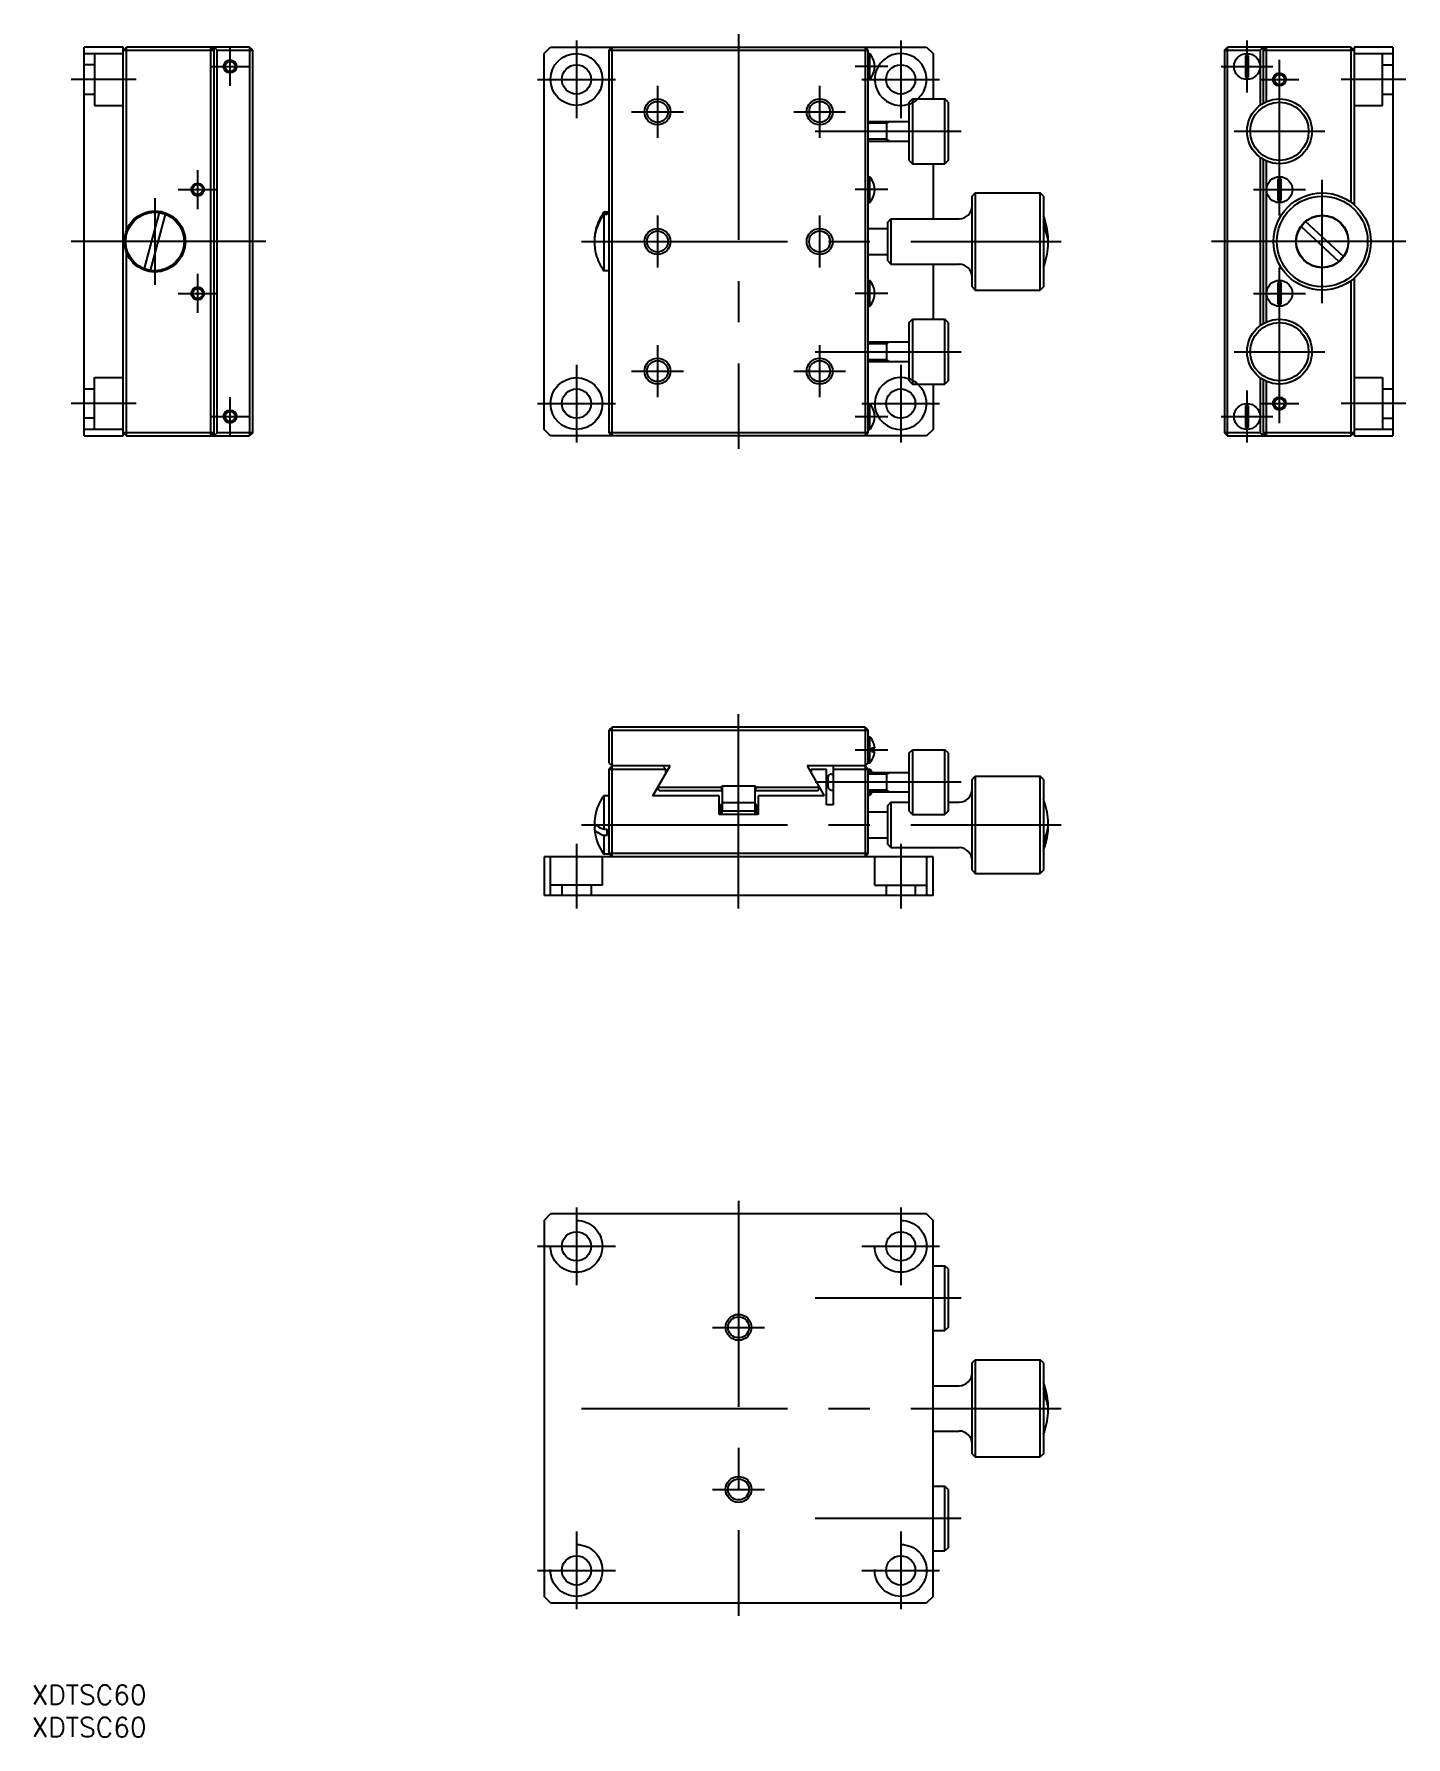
# Model space of a CAD drawing. Extents: x -109 to 103, y -130 to 133.
import ezdxf

# ---------------------------------------------------------------- set-up
doc = ezdxf.new("R2010")
doc.units = 0
doc.linetypes.add('CENTER', pattern=[50.8, 31.75, -6.35, 6.35, -6.35])
doc.linetypes.add('DASHED', pattern=[19.05, 12.7, -6.35])
doc.layers.get('0').update_dxf_attribs({"linetype": 'CONTINUOUS'})
doc.layers.add('CENTER', color=1, linetype='CENTER')
doc.styles.get("Standard").update_dxf_attribs({"font": 'txt.shx', "height": 3, "bigfont": 'bigfont.shx'})

msp = doc.modelspace()

# ---------------------------------------------------------------- linework, layer by layer
at = {"color": 7, "linetype": 'CONTINUOUS'}
for p, q in [((-94.9, 130.9), (-100.9, 130.9)), ((-100.9, 70.9), (-100.9, 130.9)), ((-100.9, 129.9), (-94.9, 129.9)), ((-94.9, 70.9), (-94.9, 130.9)), ((-94.9, 130.4), (-94.4, 130.9)), ((-94.9, 130.4), (-80.9, 130.4)), ((-94.4, 102.55), (-94.4, 130.9)), ((-75.4, 130.9), (-94.4, 130.9)), ((-81.4, 130.9), (-81.4, 70.9)), ((-80.9, 130.4), (-81.4, 130.9)), ((-80.4, 130.4), (-80.9, 130.9)), ((-80.9, 130.9), (-80.9, 70.9)), ((-80.4, 130.4), (-74.9, 130.4)), ((-80.4, 71.4), (-80.4, 130.4)), ((-74.9, 130.4), (-75.4, 130.9)), ((-75.4, 130.9), (-75.4, 70.9)), ((-74.9, 71.4), (-74.9, 130.4)), ((-30, 129.9), (-29, 130.9)), ((-30, 71.9), (-30, 129.9)), ((-29, 130.9), (29, 130.9)), ((-19.5, 130.9), (-20, 130.4)), ((-20, 130.4), (20, 130.4)), ((-20, 130.4), (-20, 71.4)), ((-19.5, 70.9), (-19.5, 130.9)), ((20, 130.4), (19.5, 130.9)), ((19.5, 130.9), (19.5, 70.9)), ((20, 71.4), (20, 130.4)), ((20, 129.9), (20.24, 129.9)), ((20.24, 125.9), (20.24, 129.9)), ((20.5, 129.56), (20.5, 129.54)), ((29, 130.9), (30, 129.9)), ((30, 129.9), (30, 122.9)), ((74.9, 130.4), (75.4, 130.9)), ((74.9, 130.4), (74.9, 71.4)), ((74.9, 130.4), (80.4, 130.4)), ((94.4, 130.9), (75.4, 130.9)), ((75.4, 70.9), (75.4, 130.9)), ((78.15, 129.54), (78.15, 126.26)), ((78.65, 126.26), (78.65, 129.54)), ((80.9, 130.9), (80.4, 130.4)), ((80.4, 130.4), (80.4, 121.9)), ((80.9, 130.9), (80.9, 122.23)), ((81.4, 130.9), (80.9, 130.4)), ((80.9, 130.4), (94.9, 130.4)), ((81.4, 122.48), (81.4, 130.9)), ((94.4, 130.9), (94.4, 106.97)), ((94.9, 130.4), (94.4, 130.9)), ((100.9, 130.9), (94.9, 130.9)), ((94.9, 130.9), (94.9, 106.58)), ((94.9, 129.9), (100.9, 129.9)), ((100.9, 130.9), (100.9, 70.9)), ((20.5, 126.26), (20.5, 126.24)), ((20, 125.9), (20.24, 125.9)), ((26.3, 122.4), (26.8, 122.9)), ((26.3, 113.4), (26.3, 122.4)), ((26.8, 122.9), (26.8, 112.9)), ((26.8, 122.9), (31.8, 122.9)), ((31.8, 112.9), (31.8, 122.9)), ((32.3, 122.4), (31.8, 122.9)), ((32.3, 122.4), (32.3, 113.4)), ((20, 119.4), (26.3, 119.4)), ((22.8, 119.4), (22.8, 116.4)), ((20, 116.4), (26.3, 116.4)), ((26.3, 113.4), (26.8, 112.9)), ((32.3, 113.4), (31.8, 112.9)), ((80.4, 113.9), (80.4, 87.9)), ((80.9, 113.57), (80.9, 88.23)), ((81.4, 88.48), (81.4, 113.32)), ((20, 110.9), (20.24, 110.9)), ((20.24, 106.9), (20.24, 110.9)), ((20.5, 110.56), (20.5, 110.54)), ((26.8, 112.9), (31.8, 112.9)), ((30, 112.9), (30, 104.4)), ((83.15, 110.54), (83.15, 107.26)), ((83.65, 107.26), (83.65, 110.54)), ((36, 107.9), (36.5, 108.4)), ((36, 93.9), (36, 107.9)), ((36.5, 108.4), (36.5, 93.4)), ((36.5, 108.4), (46.5, 108.4)), ((46.5, 93.4), (46.5, 108.4)), ((47, 107.9), (46.5, 108.4)), ((47, 107.9), (47, 93.9)), ((-89.34, 105.35), (-91.63, 96.71)), ((-90.66, 96.45), (-88.37, 105.09)), ((-20.75, 105.4), (-20.75, 105.35)), ((-20, 105.4), (-20.75, 105.4)), ((-20.75, 105.35), (-20.25, 105.35)), ((-20.25, 105.09), (-20.75, 105.09)), ((-20.75, 105.09), (-20.75, 96.4)), ((-20.25, 105.09), (-20.25, 105.35)), ((20, 106.9), (20.24, 106.9)), ((20.5, 107.26), (20.5, 107.24)), ((20, 102.9), (23, 102.9)), ((23, 103.9), (23.5, 104.4)), ((23, 97.9), (23, 103.9)), ((23.5, 104.4), (23.5, 97.4)), ((23.5, 104.4), (34, 104.4)), ((86.74, 103.22), (92.58, 97.84)), ((93.26, 98.58), (87.42, 103.96)), ((-94.4, 70.9), (-94.4, 99.25)), ((20, 98.9), (23, 98.9)), ((23, 97.9), (23.5, 97.4)), ((23.5, 97.4), (34, 97.4)), ((30, 97.4), (30, 88.9)), ((-20, 96.4), (-20.75, 96.4)), ((20, 94.9), (20.24, 94.9)), ((20.24, 90.9), (20.24, 94.9)), ((94.4, 94.83), (94.4, 70.9)), ((94.9, 95.22), (94.9, 70.9)), ((20.5, 94.56), (20.5, 94.54)), ((36, 93.9), (36.5, 93.4)), ((36.5, 93.4), (46.5, 93.4)), ((47, 93.9), (46.5, 93.4)), ((83.15, 94.54), (83.15, 91.26)), ((83.65, 91.26), (83.65, 94.54)), ((20, 90.9), (20.24, 90.9)), ((20.5, 91.26), (20.5, 91.24)), ((26.3, 88.4), (26.8, 88.9)), ((26.3, 79.4), (26.3, 88.4)), ((26.8, 88.9), (26.8, 78.9)), ((26.8, 88.9), (31.8, 88.9)), ((31.8, 78.9), (31.8, 88.9)), ((32.3, 88.4), (31.8, 88.9)), ((32.3, 88.4), (32.3, 79.4)), ((20, 85.4), (26.3, 85.4)), ((22.8, 85.4), (22.8, 82.4)), ((20, 82.4), (26.3, 82.4)), ((26.3, 79.4), (26.8, 78.9)), ((26.8, 78.9), (31.8, 78.9)), ((30, 78.9), (30, 71.9)), ((32.3, 79.4), (31.8, 78.9)), ((80.4, 79.9), (80.4, 71.4)), ((80.9, 79.57), (80.9, 70.9)), ((81.4, 70.9), (81.4, 79.32)), ((20, 75.9), (20.24, 75.9)), ((20.24, 71.9), (20.24, 75.9)), ((20.5, 75.56), (20.5, 75.54)), ((78.15, 75.54), (78.15, 72.26)), ((78.65, 72.26), (78.65, 75.54)), ((-94.9, 71.9), (-100.9, 71.9)), ((-94.9, 71.4), (-94.4, 70.9)), ((-80.9, 71.4), (-94.9, 71.4)), ((-81.4, 70.9), (-80.9, 71.4)), ((-80.4, 71.4), (-80.9, 70.9)), ((-74.9, 71.4), (-80.4, 71.4)), ((-74.9, 71.4), (-75.4, 70.9)), ((-29, 70.9), (-30, 71.9)), ((20, 71.4), (-20, 71.4)), ((-20, 71.4), (-19.5, 70.9)), ((19.5, 70.9), (20, 71.4)), ((20, 71.9), (20.24, 71.9)), ((20.5, 72.26), (20.5, 72.24)), ((30, 71.9), (29, 70.9)), ((74.9, 71.4), (75.4, 70.9)), ((80.4, 71.4), (74.9, 71.4)), ((80.9, 70.9), (80.4, 71.4)), ((94.9, 71.4), (80.9, 71.4)), ((81.4, 70.9), (80.9, 71.4)), ((94.4, 70.9), (94.9, 71.4)), ((100.9, 71.9), (94.9, 71.9)), ((-100.9, 70.9), (-94.9, 70.9)), ((-94.4, 70.9), (-75.4, 70.9)), ((29, 70.9), (-29, 70.9)), ((75.4, 70.9), (94.4, 70.9)), ((94.9, 70.9), (100.9, 70.9)), ((-19.5, 26), (-20, 25.5)), ((-20, 25.5), (20, 25.5)), ((-20, 25.5), (-20, 20.5)), ((-19.5, 6), (-19.5, 26)), ((19.5, 26), (-19.5, 26)), ((19.5, 26), (20, 25.5)), ((19.5, 26), (19.5, 6)), ((20, 20.5), (20, 25.5)), ((20, 24.5), (20.24, 24.5)), ((20.24, 20.5), (20.24, 24.5)), ((20.99, 22.75), (20.5, 22.75)), ((20.5, 22.75), (20.5, 22.25)), ((20.5, 22.25), (20.99, 22.25)), ((26.3, 22), (26.8, 22.5)), ((26.3, 13), (26.3, 22)), ((26.8, 22.5), (26.8, 12.5)), ((26.8, 22.5), (31.8, 22.5)), ((31.8, 12.5), (31.8, 22.5)), ((32.3, 22), (31.8, 22.5)), ((32.3, 22), (32.3, 13)), ((-20, 20.5), (-19.5, 20)), ((-19.5, 20), (-20, 19.5)), ((-20, 19.5), (-20, 6.5)), ((-20, 19.5), (-11.2, 19.5)), ((-10.56, 20), (-19.5, 20)), ((-13.21, 15.4), (-10.56, 20)), ((-11.2, 19.5), (-11.7, 20)), ((-11.2, 18.88), (-11.2, 19.5)), ((10.56, 20), (13.21, 15.4)), ((19.5, 20), (10.56, 20)), ((11.2, 19.5), (13.56, 19.5)), ((11.2, 19.5), (11.2, 18.88)), ((13.56, 14), (13.56, 19.5)), ((14.3, 18.75), (14.56, 18.75)), ((14.56, 20), (14.56, 14)), ((14.56, 19.5), (20.24, 19.5)), ((19.5, 20), (20, 20.5)), ((20, 19.5), (19.5, 20)), ((20, 20.5), (20.24, 20.5)), ((20, 6.5), (20, 19.5)), ((20, 19), (26.3, 19)), ((20.24, 19), (20.24, 19.5)), ((22.8, 19), (22.8, 16)), ((36, 17.9), (36.5, 18.4)), ((36.5, 18.4), (36.5, 3.4)), ((36.5, 18.4), (46.5, 18.4)), ((46.5, 3.4), (46.5, 18.4)), ((47, 17.9), (46.5, 18.4)), ((-12.25, 16.2), (-12.5, 16.63)), ((-2.6, 16.7), (-12.46, 16.7)), ((-12.25, 16.2), (-2.6, 16.2)), ((2.6, 16.9), (-2.6, 16.9)), ((-2.6, 16.2), (-2.6, 16.9)), ((-2.5, 13.1), (-2.5, 16.9)), ((2.5, 16.9), (2.5, 13.1)), ((2.6, 16.9), (2.6, 16.2)), ((12.46, 16.7), (2.6, 16.7)), ((2.6, 16.2), (12.25, 16.2)), ((12.25, 16.2), (12.5, 16.63)), ((13.8, 16.75), (13.8, 18.25)), ((14.3, 16.25), (14.56, 16.25)), ((20, 16), (26.3, 16)), ((20.24, 15.5), (20.24, 16)), ((36, 3.9), (36, 17.9)), ((47, 17.9), (47, 3.9)), ((-20.75, 15.4), (-20.75, 10.24)), ((-20, 15.4), (-20.75, 15.4)), ((-3, 15.4), (-13.21, 15.4)), ((-3, 12.5), (-3, 15.4)), ((-2.75, 14), (-2.55, 14.2)), ((-2.75, 12.5), (-2.75, 14)), ((-2.55, 12.5), (-2.55, 14.2)), ((-2.55, 14.2), (-2.5, 14.2)), ((2.5, 14.3), (-2.5, 14.3)), ((2.5, 14.2), (2.55, 14.2)), ((2.55, 12.5), (2.55, 14.2)), ((2.75, 14), (2.55, 14.2)), ((2.75, 12.5), (2.75, 14)), ((2.75, 13.9), (3, 13.9)), ((3, 15.4), (3, 12.5)), ((13.21, 15.4), (3, 15.4)), ((14.56, 14), (13.56, 14)), ((20, 15.5), (20.24, 15.5)), ((23, 13.9), (23.5, 14.4)), ((23, 7.9), (23, 13.9)), ((23.5, 14.4), (23.5, 7.4)), ((23.5, 14.4), (26.3, 14.4)), ((32.3, 14.4), (34, 14.4)), ((-3, 12.9), (-2.75, 12.9)), ((3, 12.5), (-3, 12.5)), ((-2.5, 13.1), (2.5, 13.1)), ((20, 12.9), (23, 12.9)), ((26.3, 13), (26.8, 12.5)), ((26.8, 12.5), (31.8, 12.5)), ((32.3, 13), (31.8, 12.5)), ((-20.75, 10.24), (-20.25, 10.24)), ((-20.25, 9.27), (-20.75, 9.27)), ((-20.75, 9.27), (-20.75, 6.4)), ((-20.25, 9.27), (-20.25, 10.24)), ((20, 8.9), (23, 8.9)), ((23, 7.9), (23.5, 7.4)), ((-30, 6), (-30, 0)), ((30, 6), (-30, 6)), ((-29, 0), (-29, 6)), ((-19.9, 6.4), (-20.75, 6.4)), ((20, 6.5), (-20, 6.5)), ((-19.5, 6), (-20, 6.5)), ((20, 6.5), (19.5, 6)), ((23.5, 7.4), (34, 7.4)), ((29, 6), (29, 0)), ((30, 0), (30, 6)), ((36, 3.9), (36.5, 3.4)), ((36.5, 3.4), (46.5, 3.4)), ((47, 3.9), (46.5, 3.4)), ((30, 0), (-30, 0)), ((-30, -50.1), (-29, -49.1)), ((29, -49.1), (-29, -49.1)), ((29, -49.1), (30, -50.1)), ((-30, -50.1), (-30, -108.1)), ((30, -108.1), (30, -50.1)), ((30, -57.1), (31.8, -57.1)), ((31.8, -67.1), (31.8, -57.1)), ((32.3, -57.6), (31.8, -57.1)), ((32.3, -57.6), (32.3, -66.6)), ((30, -67.1), (31.8, -67.1)), ((32.3, -66.6), (31.8, -67.1)), ((36, -72.1), (36.5, -71.6)), ((36, -86.1), (36, -72.1)), ((36.5, -71.6), (36.5, -86.6)), ((36.5, -71.6), (46.5, -71.6)), ((46.5, -86.6), (46.5, -71.6)), ((47, -72.1), (46.5, -71.6)), ((47, -72.1), (47, -86.1)), ((30, -75.6), (34, -75.6)), ((30, -82.6), (34, -82.6)), ((36, -86.1), (36.5, -86.6)), ((36.5, -86.6), (46.5, -86.6)), ((47, -86.1), (46.5, -86.6)), ((30, -91.1), (31.8, -91.1)), ((31.8, -101.1), (31.8, -91.1)), ((32.3, -91.6), (31.8, -91.1)), ((32.3, -91.6), (32.3, -100.6)), ((30, -101.1), (31.8, -101.1)), ((32.3, -100.6), (31.8, -101.1)), ((-29, -109.1), (-30, -108.1)), ((-29, -109.1), (29, -109.1)), ((30, -108.1), (29, -109.1))]:
    msp.add_line(p, q, dxfattribs=at)
at = {"color": 3, "linetype": 'DASHED'}
for p, q in [((-99.3, 129.9), (-99.3, 121.9)), ((99.3, 121.9), (99.3, 129.9)), ((-99.3, 128.15), (-100.9, 128.15)), ((99.3, 128.15), (100.9, 128.15)), ((-100.9, 123.65), (-99.3, 123.65)), ((99.3, 123.65), (100.9, 123.65)), ((-99.3, 121.9), (-94.9, 121.9)), ((94.9, 121.9), (99.3, 121.9)), ((-99.3, 79.9), (-94.9, 79.9)), ((-99.3, 71.9), (-99.3, 79.9)), ((94.9, 79.9), (99.3, 79.9)), ((99.3, 79.9), (99.3, 71.9)), ((-100.9, 78.15), (-99.3, 78.15)), ((99.3, 78.15), (100.9, 78.15)), ((-99.3, 73.65), (-100.9, 73.65)), ((99.3, 73.65), (100.9, 73.65)), ((-21, 1.6), (-21, 6)), ((21, 1.6), (21, 6)), ((-21, 1.6), (-29, 1.6)), ((-27.25, 1.6), (-27.25, 0)), ((-22.75, 1.6), (-22.75, 0)), ((21, 1.6), (29, 1.6)), ((22.75, 1.6), (22.75, 0)), ((27.25, 1.6), (27.25, 0))]:
    msp.add_line(p, q, dxfattribs=at)
at = {"color": 3, "linetype": 'CONTINUOUS'}
for p, q in [((22.8, 119.13), (20, 119.13)), ((22.8, 119.13), (23.27, 119.4)), ((22.8, 116.67), (20, 116.67)), ((22.8, 116.67), (23.27, 116.4)), ((22.8, 85.13), (20, 85.13)), ((22.8, 85.13), (23.27, 85.4)), ((22.8, 82.67), (20, 82.67)), ((22.8, 82.67), (23.27, 82.4)), ((22.8, 18.73), (20, 18.73)), ((22.8, 18.73), (23.27, 19)), ((22.8, 16.27), (20, 16.27)), ((22.8, 16.27), (23.27, 16))]:
    msp.add_line(p, q, dxfattribs=at)
for centre, radius in [((-78.4, 127.9), 1), ((83.4, 125.9), 1), ((-12.5, 120.9), 2), ((12.5, 120.9), 2), ((-83.4, 108.9), 1), ((-12.5, 100.9), 2), ((12.5, 100.9), 2), ((-83.4, 92.9), 1), ((-12.5, 80.9), 2), ((12.5, 80.9), 2), ((83.4, 75.9), 1), ((-78.4, 73.9), 1), ((0, -66.6), 2), ((0, -91.6), 2)]:
    msp.add_circle(centre, radius, dxfattribs=at)
at = {"color": 7, "linetype": 'CONTINUOUS'}
for centre, radius in [((-25, 125.9), 4), ((78.4, 127.9), 2), ((-78.4, 127.9), 0.783), ((-25, 125.9), 2.25), ((25, 125.9), 2.25), ((83.4, 125.9), 0.783), ((-12.5, 120.9), 1.62), ((12.5, 120.9), 1.62), ((83.4, 117.9), 5), ((83.4, 117.9), 4.5), ((83.4, 108.9), 2), ((-83.4, 108.9), 0.783), ((90, 100.9), 7.5), ((90, 100.9), 7), ((-90, 100.9), 4.7), ((-90, 100.9), 4.5), ((-12.5, 100.9), 1.62), ((12.5, 100.9), 1.62), ((90, 100.9), 4.05), ((90, 100.9), 4), ((83.4, 92.9), 2), ((-83.4, 92.9), 0.783), ((83.4, 83.9), 5), ((83.4, 83.9), 4.5), ((-12.5, 80.9), 1.62), ((12.5, 80.9), 1.62), ((-25, 75.9), 4), ((-25, 75.9), 2.25), ((25, 75.9), 2.25), ((83.4, 75.9), 0.783), ((-78.4, 73.9), 0.783), ((78.4, 73.9), 2), ((-25, -54.1), 2.25), ((25, -54.1), 2.25), ((0, -66.6), 1.62), ((0, -91.6), 1.62), ((-25, -104.1), 2.25), ((25, -104.1), 2.25)]:
    msp.add_circle(centre, radius, dxfattribs=at)
at = {"color": 3, "linetype": 'DASHED'}
for centre in [(-25, -54.1), (25, -54.1), (-25, -104.1), (25, -104.1)]:
    msp.add_circle(centre, 4, dxfattribs=at)
at = {"color": 7, "linetype": 'CONTINUOUS'}
for centre, radius, start, end in [((18, 127.9), 3, 33.5573, 41.8103), ((18, 127.9), 2.99, 326.7454, 33.2546), ((25, 125.9), 4, 311.4096, 288.9656), ((78.4, 127.9), 1.66, 81.3293, 98.6707), ((18, 127.9), 3, 318.1897, 326.4427), ((78.4, 127.9), 1.66, 261.3293, 278.6707), ((18, 108.9), 3, 33.5573, 41.8103), ((18, 108.9), 2.99, 326.7454, 33.2546), ((83.4, 108.9), 1.66, 81.3293, 98.6707), ((-15.17, 101.02), 7.06, 142.1968, 180.9936), ((-15.19, 100.77), 7.04, 142.1384, 195.0064), ((-14.75, 100.9), 7.5, 143.1301, 164.9291), ((18, 108.9), 3, 318.1897, 326.4427), ((34, 106.4), 2, 270, 0), ((83.4, 108.9), 1.66, 261.3293, 278.6707), ((36.71, 100.9), 11.04, 3.533, 21.2427), ((42.38, 101.25), 5.36, 356.0762, 30.3925), ((42.37, 100.51), 5.37, 356.9112, 30.3739), ((36.71, 100.9), 11.04, 338.7573, 356.467), ((-14.75, 100.9), 7.5, 195.0709, 216.8699), ((34, 95.4), 2, 0, 90), ((18, 92.9), 3, 33.5573, 41.8103), ((18, 92.9), 2.99, 326.7454, 33.2546), ((83.4, 92.9), 1.66, 81.3293, 98.6707), ((18, 92.9), 3, 318.1897, 326.4427), ((83.4, 92.9), 1.66, 261.3293, 278.6707), ((25, 75.9), 4, 71.0344, 48.5904), ((18, 73.9), 3, 33.5573, 41.8103), ((18, 73.9), 2.99, 326.7454, 33.2546), ((78.4, 73.9), 1.66, 81.3293, 98.6707), ((18, 73.9), 3, 318.1897, 326.4427), ((78.4, 73.9), 1.66, 261.3293, 278.6707), ((18, 22.5), 3, 4.7802, 41.8103), ((18, 22.5), 3, 318.1897, 355.2198), ((14.3, 18.25), 0.5, 90, 180), ((18, 17.5), 3, 30, 41.8103), ((14.3, 16.75), 0.5, 180, 270), ((18, 17.5), 3, 318.1897, 330), ((34, 16.4), 2, 270, 0), ((-14.75, 10.9), 7.5, 143.1301, 176.045), ((36.71, 10.9), 11.04, 3.8294, 21.2427), ((-21.74, 11.38), 0.492, 176.0406, 183.9594), ((-21.4, 11.5), 0.85, 190.1046, 235.5469), ((-21.56, 10.39), 0.67, 129.9297, 180.2735), ((-19.57, 14.01), 3.95, 234.3604, 252.6767), ((41.53, 11.26), 6.2, 331.7798, 3.5311), ((41.53, 10.58), 6.21, 331.7925, 3.1367), ((-14.75, 10.9), 7.5, 183.955, 216.8699), ((-21.4, 10.53), 0.85, 190.1046, 235.5469), ((-19.57, 13.04), 3.95, 234.3604, 252.6767), ((36.71, 10.9), 11.04, 338.7573, 356.1706), ((34, 5.4), 2, 0, 90), ((34, -73.6), 2, 270, 0), ((36.71, -79.1), 11.04, 3.533, 21.2427), ((42.38, -78.75), 5.36, 356.0762, 30.3925), ((42.37, -79.49), 5.37, 356.9112, 30.3739), ((36.71, -79.1), 11.04, 338.7573, 356.467), ((34, -84.6), 2, 0, 90)]:
    msp.add_arc(centre, radius, start, end, dxfattribs=at)
at = {"color": 3, "linetype": 'DASHED'}
for centre, start, end in [((25, 125.9), 288.9656, 311.4096), ((25, 75.9), 48.5904, 71.0344)]:
    msp.add_arc(centre, 4, start, end, dxfattribs=at)
at = {"layer": 'CENTER', "color": 1, "linetype": 'CENTER'}
for p, q in [((-25, 131.9), (-25, 119.9)), ((0, 132.9), (0, 68.9)), ((25, 131.9), (25, 119.9)), ((78.4, 123.9), (78.4, 131.9)), ((-78.4, 124.9), (-78.4, 130.9)), ((83.4, 104.9), (83.4, 128.9)), ((-81.4, 127.9), (-75.4, 127.9)), ((22.99, 127.9), (18, 127.9)), ((74.4, 127.9), (82.4, 127.9)), ((-92.9, 125.9), (-102.9, 125.9)), ((-31, 125.9), (-19, 125.9)), ((-12.5, 124.9), (-12.5, 116.9)), ((12.5, 124.9), (12.5, 116.9)), ((19, 125.9), (31, 125.9)), ((80.4, 125.9), (86.4, 125.9)), ((102.9, 125.9), (92.9, 125.9)), ((-16.5, 120.9), (-8.5, 120.9)), ((8.5, 120.9), (16.5, 120.9)), ((11.8, 117.9), (34.3, 117.9)), ((76.4, 117.9), (90.4, 117.9)), ((-83.4, 105.9), (-83.4, 111.9)), ((90, 91.4), (90, 110.4)), ((-86.4, 108.9), (-80.4, 108.9)), ((22.99, 108.9), (18, 108.9)), ((79.4, 108.9), (87.4, 108.9)), ((-90, 107.6), (-90, 94.2)), ((-12.5, 104.9), (-12.5, 96.9)), ((12.5, 104.9), (12.5, 96.9)), ((-72.9, 100.9), (-102.9, 100.9)), ((-24.23, 100.9), (49.74, 100.9)), ((102.9, 100.9), (72.9, 100.9)), ((-83.4, 89.9), (-83.4, 95.9)), ((83.4, 72.9), (83.4, 96.9)), ((-86.4, 92.9), (-80.4, 92.9)), ((22.99, 92.9), (18, 92.9)), ((79.4, 92.9), (87.4, 92.9)), ((-12.5, 84.9), (-12.5, 76.9)), ((12.5, 84.9), (12.5, 76.9)), ((-25, 81.9), (-25, 69.9)), ((11.8, 83.9), (34.3, 83.9)), ((25, 81.9), (25, 69.9)), ((76.4, 83.9), (90.4, 83.9)), ((-16.5, 80.9), (-8.5, 80.9)), ((8.5, 80.9), (16.5, 80.9)), ((-78.4, 70.9), (-78.4, 76.9)), ((78.4, 69.9), (78.4, 77.9)), ((-92.9, 75.9), (-102.9, 75.9)), ((-81.4, 73.9), (-75.4, 73.9)), ((-31, 75.9), (-19, 75.9)), ((18, 73.9), (22.99, 73.9)), ((19, 75.9), (31, 75.9)), ((74.4, 73.9), (82.4, 73.9)), ((80.4, 75.9), (86.4, 75.9)), ((102.9, 75.9), (92.9, 75.9)), ((0, -2), (0, 28)), ((18, 22.5), (22.99, 22.5)), ((34.3, 17.5), (11.8, 17.5)), ((-24.23, 10.9), (49.74, 10.9)), ((-25, 8), (-25, -2)), ((25, 8), (25, -2)), ((0, -47.1), (0, -111.1)), ((-25, -48.1), (-25, -60.1)), ((25, -48.1), (25, -60.1)), ((-31, -54.1), (-19, -54.1)), ((19, -54.1), (31, -54.1)), ((34.3, -62.1), (11.8, -62.1)), ((-4, -66.6), (4, -66.6)), ((-24.23, -79.1), (49.74, -79.1)), ((-4, -91.6), (4, -91.6)), ((34.3, -96.1), (11.8, -96.1)), ((-25, -98.1), (-25, -110.1)), ((25, -98.1), (25, -110.1)), ((-31, -104.1), (-19, -104.1)), ((19, -104.1), (31, -104.1))]:
    msp.add_line(p, q, dxfattribs=at)

# ---------------------------------------------------------------- texts
at = {"color": 7, "linetype": 'CONTINUOUS'}
for p in [(-109.01, -124.79), (-109.01, -129.79)]:
    msp.add_text('XDTSC60', height=3, dxfattribs=at).set_placement(p)

doc.saveas('drawing.dxf')
